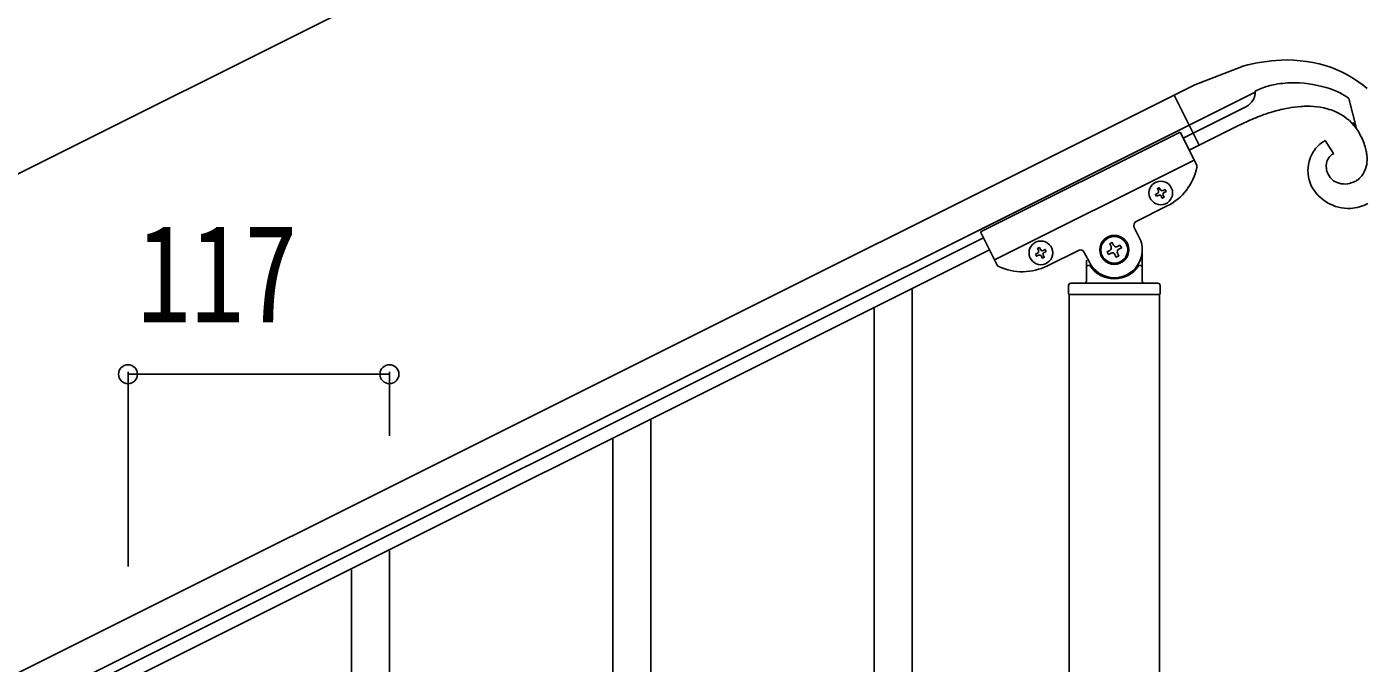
# Model space of a CAD drawing. Units: millimetres, scale not verified. Extents: x -4015 to 4015, y -2862 to 2860.
# Drawn here: x -3056 to -2456, y 1875 to 2160 of the extents above; entities that cross this region are included whole.
import ezdxf
from ezdxf.enums import TextEntityAlignment as Align

# ---------------------------------------------------------------- set-up
doc = ezdxf.new("R2010")
doc.units = ezdxf.units.MM
doc.header["$LTSCALE"] = 10
doc.layers.add('0-3_YKK_A1', color=4, linetype='Continuous')
doc.layers.add('0-4_YKK_D', color=6, linetype='Continuous')
doc.styles.add('ＭＳ ゴシック', font='')
doc.styles.get('ＭＳ ゴシック').set_extended_font_data('MS Gothic')

msp = doc.modelspace()

# ---------------------------------------------------------------- linework, layer by layer
at = {"layer": '0-3_YKK_A1'}
for p, q in [((-2533.11, 2134.04), (-2511.56, 2142.43)), ((-2506.12, 2130.79), (-2535.67, 2115.99)), ((-3490.61, 1655.19), (-2542.35, 2129.42)), ((-2531.2, 2107.04), (-2542.39, 2129.4)), ((-2533.88, 2112.41), (-2510.04, 2124.35)), ((-2506.96, 2127.35), (-2506.89, 2127.5)), ((-2506.23, 2129.53), (-2506.18, 2129.76)), ((-2464.98, 2128.55), (-2464.13, 2127.95)), ((-2464.13, 2127.95), (-2460.78, 2114.5)), ((-3483.9, 1641.77), (-2535.64, 2116)), ((-2629.1, 2068.14), (-2539.66, 2112.87)), ((-2539.66, 2112.87), (-2532.36, 2098.28)), ((-2538.32, 2110.19), (-2533.85, 2112.43)), ((-2514.45, 2115.44), (-2531.19, 2107.05)), ((-2509.38, 2117.82), (-2514.45, 2115.44)), ((-2535.64, 2104.82), (-2531.16, 2107.06)), ((-2474.74, 2109.04), (-2470.98, 2103.26)), ((-2458.64, 2110.72), (-2458.9, 2111.25)), ((-2622.84, 2055.62), (-2533.4, 2100.35)), ((-2471.88, 2102.7), (-2472, 2102.6)), ((-2471.34, 2091.33), (-2471, 2091.09)), ((-2462.31, 2090.36), (-2462.1, 2090.44)), ((-2462.1, 2090.44), (-2461.45, 2090.74)), ((-2460.19, 2091.51), (-2459.78, 2091.83)), ((-2549.45, 2084.52), (-2550.31, 2084.09)), ((-2547.31, 2086.67), (-2546.45, 2087.1)), ((-2559.34, 2072.85), (-2545.47, 2079.78)), ((-2557.99, 2065.69), (-2560.23, 2070.16)), ((-2627.76, 2065.46), (-3438.32, 1660.09)), ((-2629.1, 2068.14), (-2621.8, 2053.55)), ((-2625.08, 2060.1), (-3435.64, 1654.73)), ((-2603.55, 2058.54), (-2604.41, 2058.11)), ((-2600.54, 2058.97), (-2599.68, 2059.4)), ((-2599.14, 2052.94), (-2585.27, 2059.88)), ((-2582.59, 2058.98), (-2580.35, 2054.51)), ((-2570.65, 2058.62), (-2571.83, 2058.03)), ((-2567.7, 2061.58), (-2566.52, 2062.17)), ((-2556.67, 2046.1), (-2556.67, 2060.1)), ((-2581.67, 2055.55), (-2581.67, 2046.1)), ((-2580.67, 2053.1), (-2580.4, 2053.1)), ((-2557.67, 2053.1), (-2557.95, 2053.1)), ((-2659.67, 1850.15), (-2659.67, 2042.32)), ((-2589.67, 2044.1), (-2589.67, 2040.6)), ((-2589.42, 2040.1), (-2548.92, 2040.1)), ((-2589.42, 1204.39), (-2589.42, 2040.1)), ((-2589.17, 2040.1), (-2549.17, 2040.1)), ((-2588.67, 2045.1), (-2549.67, 2045.1)), ((-2548.92, 1204.39), (-2548.92, 2040.1)), ((-2548.67, 2044.1), (-2548.67, 2040.6)), ((-2676.67, 1817.25), (-2676.67, 2033.82)), ((-2776.67, 1791.64), (-2776.67, 1983.81)), ((-2793.67, 1758.73), (-2793.67, 1975.31)), ((-2893.67, 1733.13), (-2893.67, 1925.3)), ((-2910.67, 1700.22), (-2910.67, 1916.79))]:
    msp.add_line(p, q, dxfattribs=at)
for points in [[(-2542.39, 2129.4), (-2533.46, 2133.87), (-2533.11, 2134.04)], [(-2506.18, 2129.76), (-2506.1, 2131.21), (-2506.1, 2131.23)], [(-2550.31, 2084.09), (-2550.74, 2084.95), (-2549.88, 2085.38)], [(-2549.45, 2086.67), (-2549.88, 2087.52), (-2549.02, 2087.95), (-2548.6, 2087.1)], [(-2547.31, 2084.52), (-2546.88, 2083.66), (-2547.74, 2083.23), (-2548.17, 2084.09)], [(-2546.45, 2087.1), (-2546.02, 2086.24), (-2546.88, 2085.81)], [(-2604.41, 2058.11), (-2603.98, 2057.25), (-2603.12, 2057.68)], [(-2602.26, 2060.26), (-2602.69, 2061.12), (-2603.55, 2060.69), (-2603.12, 2059.83)], [(-2599.68, 2059.4), (-2600.11, 2060.26), (-2600.97, 2059.83)], [(-2571.83, 2058.03), (-2572.42, 2059.21), (-2571.24, 2059.8)], [(-2570.65, 2061.58), (-2571.24, 2062.76), (-2570.06, 2063.35), (-2569.47, 2062.17)], [(-2567.7, 2058.62), (-2567.11, 2057.44), (-2568.29, 2056.85), (-2568.88, 2058.03)], [(-2566.52, 2062.17), (-2565.93, 2060.99), (-2567.11, 2060.4)], [(-2601.83, 2057.25), (-2601.4, 2056.39), (-2600.54, 2056.82), (-2600.97, 2057.68)]]:
    msp.add_lwpolyline(points, dxfattribs=at)
for centre, radius in [((-2548.38, 2085.59), 5.3), ((-2602.04, 2058.76), 5.3), ((-2569.17, 2060.1), 6.5), ((-2569.17, 2060.1), 6)]:
    msp.add_circle(centre, radius, dxfattribs=at)
for centre, radius, start, end in [((-2489.46, 2058.65), 86.64, 93.33194, 104.78156), ((-2492.5, 2081.52), 63.66, 71.2239, 91.79496), ((-2489.97, 2092.88), 52.1, 49.26916, 69.84021), ((-2475.43, 2065.29), 72.76, 112.6469, 114.93865), ((-2506.85, 2131.16), 0.75, 5.45731, 7.74907), ((-2489.04, 2093.8), 41.23, 101.28406, 110.4465), ((-2487.94, 2079.51), 55.49, 90.34108, 99.50352), ((-2490.21, 2077.12), 57.91, 72.06905, 88.08574), ((-2500.2, 2058.53), 78.76, 67.02105, 69.3128), ((-2501.33, 2064.89), 73.44, 61.98366, 64.27541), ((-2513.74, 2131.24), 7.82, 298.28139, 330.15983), ((-2515.6, 2131.6), 9.63, 334.75131, 339.33436), ((-2517.4, 2131.87), 11.41, 341.28732, 348.16075), ((-2479.31, 2051.33), 73.28, 94.89829, 99.48134), ((-2481.63, 2056.5), 67.96, 91.02627, 93.31803), ((-2483.44, 2075.64), 48.81, 82.43255, 89.30598), ((-2482.75, 2090.91), 33.61, 68.71203, 80.16165), ((-2495.01, 2082.73), 54.78, 56.75666, 59.04842), ((-2434.19, 1939.82), 193.24, 110.6084, 112.90015), ((-2464.05, 2009.05), 117.98, 106.57673, 108.86849), ((-2475.95, 2043.77), 81.33, 100.934, 105.51705), ((-2480.27, 2099.89), 24.36, 36.8544, 66.48205), ((-2509.6, 2084.05), 57.54, 28.20845, 35.08189), ((-2467.19, 2095.7), 15.38, 124.74282, 149.85202), ((-2466.54, 2093.48), 17.59, 117.77774, 122.36079), ((-2495.65, 2093.29), 40.92, 20.64191, 25.22496), ((-2491.83, 2095.86), 36.45, 14.38796, 18.97101), ((-2462.85, 2094.07), 19.97, 152.06128, 163.5109), ((-2466.99, 2097.23), 7.41, 143.69787, 161.99356), ((-2465.42, 2095.45), 9.74, 136.18953, 140.77258), ((-2467.18, 2096.82), 7.53, 129.84934, 134.43239), ((-2467.89, 2097.36), 6.66, 117.62416, 126.7866), ((-2470.6, 2100.77), 14.6, 342.61075, 358.62744), ((-2483.06, 2098.99), 27.19, 8.00305, 12.5861), ((-2485.56, 2099.94), 29.56, 0.91674, 5.49979), ((-2556.66, 2102.14), 25, 296.57, 348.07005), ((-2534.15, 2097.38), 2, 348.07005, 26.57), ((-2465.94, 2095.7), 16.56, 165.89332, 204.4855), ((-2466.34, 2097.49), 7.96, 165.2662, 206.0821), ((-2467.07, 2100.07), 11.03, 315.48207, 340.59126), ((-2464.22, 2097.6), 18.94, 207.56426, 272.25289), ((-2465.83, 2097.99), 8.64, 207.52473, 230.3671), ((-2466.03, 2098.61), 9.02, 236.54759, 283.9867), ((-2469.21, 2109.4), 20.26, 285.34414, 289.92719), ((-2467.23, 2101.61), 12.31, 297.99582, 304.86925), ((-2472.23, 2106.46), 19.21, 310.38825, 312.68), ((-2550.31, 2086.24), 0.96, 296.57, 26.57), ((-2549.02, 2083.66), 0.96, 26.57, 116.57), ((-2547.74, 2087.53), 0.96, 206.57, 296.57), ((-2546.45, 2084.95), 0.96, 116.57, 206.57), ((-2465.41, 2101.3), 22.71, 274.89733, 295.46839), ((-2558.44, 2071.06), 2, 116.57, 206.57), ((-2569.17, 2060.1), 12.5, 206.57, 26.57), ((-2603.98, 2059.4), 0.96, 296.57, 26.57), ((-2601.4, 2060.69), 0.96, 206.57, 296.57), ((-2600.11, 2058.11), 0.96, 116.57, 206.57), ((-2584.38, 2058.09), 2, 26.57, 116.57), ((-2571.83, 2060.99), 1.32, 296.57, 26.57), ((-2570.06, 2057.44), 1.32, 26.57, 116.57), ((-2568.29, 2062.76), 1.32, 206.57, 296.57), ((-2566.52, 2059.21), 1.32, 116.57, 206.57), ((-2620.01, 2054.44), 2, 206.57, 245.06995), ((-2610.32, 2075.3), 25, 245.06995, 296.57), ((-2602.69, 2056.82), 0.96, 26.57, 116.57), ((-2580.67, 2052.1), 1, 90, 180), ((-2580.4, 2052.6), 0.5, 33.74899, 90), ((-2569.17, 2060.1), 13, 213.74899, 326.25101), ((-2557.95, 2052.6), 0.5, 90, 146.25101), ((-2557.67, 2052.1), 1, 0, 90), ((-2582.67, 2046.1), 1, 270, 0), ((-2555.67, 2046.1), 1, 180, 270), ((-2588.67, 2044.1), 1, 90, 180), ((-2589.17, 2040.6), 0.5, 180, 270), ((-2549.67, 2044.1), 1, 0, 90), ((-2549.17, 2040.6), 0.5, 270, 0)]:
    msp.add_arc(centre, radius, start, end, dxfattribs=at)
at = {"layer": '0-4_YKK_D'}
for p, q in [((-2558.89, 2344.76), (-3580.1, 1834.05)), ((-3010.67, 1918.25), (-3010.67, 2005.37)), ((-3010.67, 2004.37), (-2893.67, 2004.37)), ((-2893.67, 1976.77), (-2893.67, 2005.37))]:
    msp.add_line(p, q, dxfattribs=at)
for centre in [(-3010.67, 2004.37), (-2893.67, 2004.37)]:
    msp.add_circle(centre, 4.25, dxfattribs=at)

# ---------------------------------------------------------------- texts
at = {"layer": '0-4_YKK_D', "style": 'ＭＳ ゴシック', "width": 0.8}
msp.add_text('117', height=43.99, dxfattribs=at).set_placement((-3006.57, 2014.37), align=Align.BOTTOM_LEFT)

doc.saveas('drawing.dxf')
